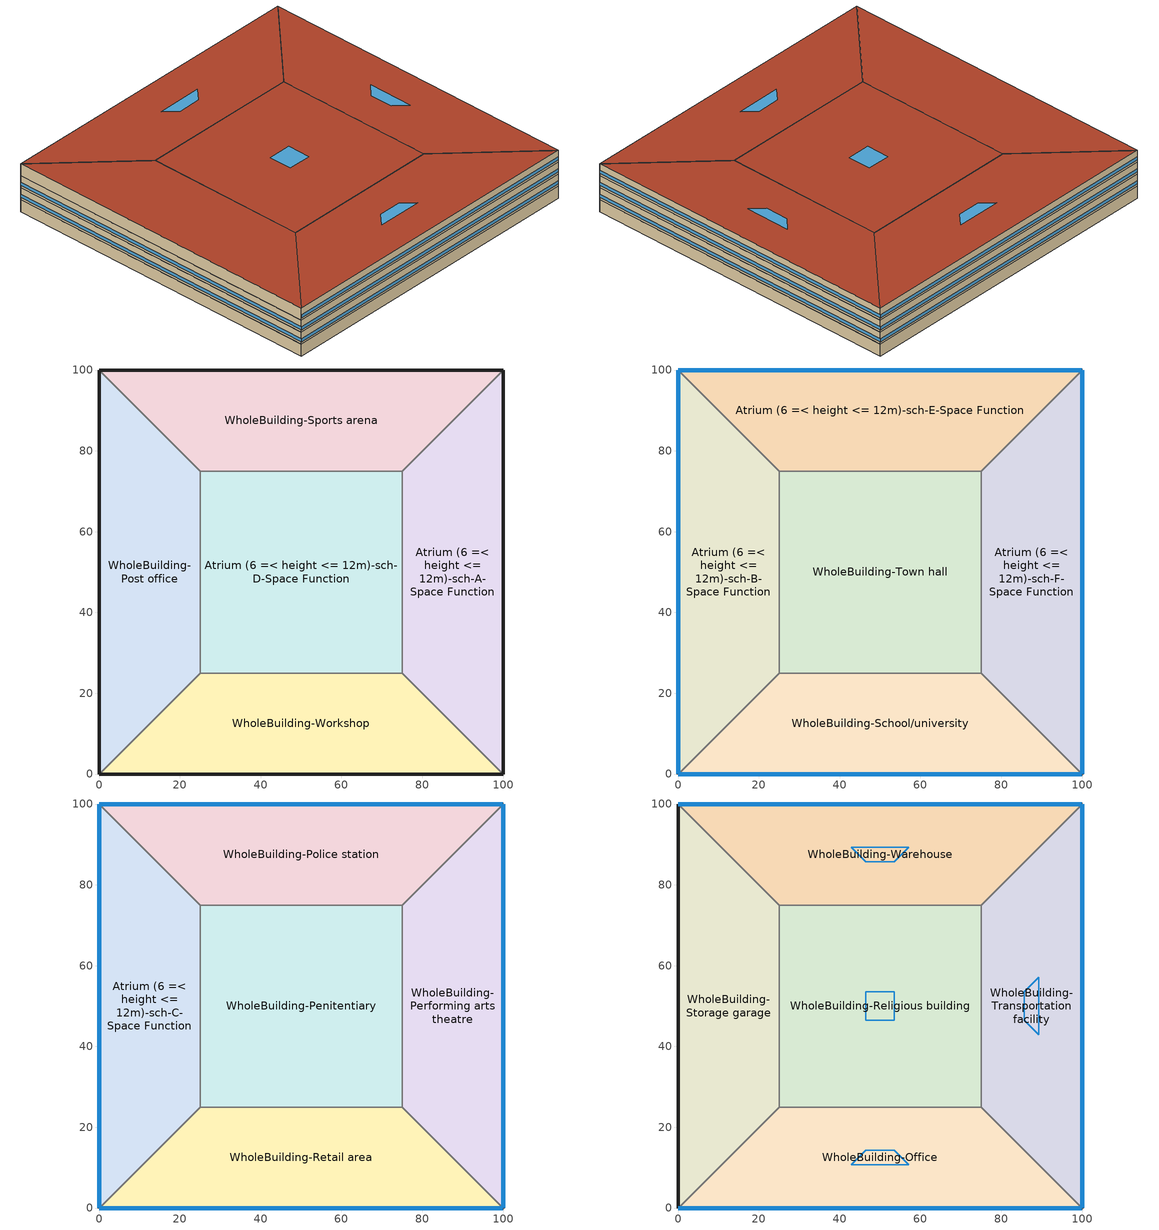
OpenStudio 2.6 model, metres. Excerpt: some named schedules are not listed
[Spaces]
WholeBuilding-Post office
 floor ground: 0,0 0,100 25,75 25,25 z0
 wall ground: 0,100 0,0 z0:3.8
 wall to WholeBuilding-Sports arena: 25,75 0,100 z0:3.8
 wall to Atrium (6 =< height <= 12m)-sch-D-Space Function: 25,25 25,75 z0:3.8
 wall to WholeBuilding-Workshop: 0,0 25,25 z0:3.8
WholeBuilding-Sports arena
 floor ground: 0,100 100,100 75,75 25,75 z0
 wall ground: 100,100 0,100 z0:3.8
 wall to Atrium (6 =< height <= 12m)-sch-A-Space Function: 75,75 100,100 z0:3.8
 wall to Atrium (6 =< height <= 12m)-sch-D-Space Function: 25,75 75,75 z0:3.8
Atrium (6 =< height <= 12m)-sch-A-Space Function
 floor ground: 100,100 100,0 75,25 75,75 z0
 wall ground: 100,0 100,100 z0:3.8
 wall to WholeBuilding-Workshop: 75,25 100,0 z0:3.8
 wall to Atrium (6 =< height <= 12m)-sch-D-Space Function: 75,75 75,25 z0:3.8
WholeBuilding-Workshop
 floor ground: 100,0 0,0 25,25 75,25 z0
 wall ground: 0,0 100,0 z0:3.8
 wall to Atrium (6 =< height <= 12m)-sch-D-Space Function: 75,25 25,25 z0:3.8
Atrium (6 =< height <= 12m)-sch-D-Space Function
 floor ground: 25,25 25,75 75,75 75,25 z0
Atrium (6 =< height <= 12m)-sch-B-Space Function
 floor to WholeBuilding-Post office: 0,0 0,100 25,75 25,25 z3.8
 wall outside: 0,100 0,0 z3.8:7.6
 wall to Atrium (6 =< height <= 12m)-sch-E-Space Function: 25,75 0,100 z3.8:7.6
 wall to WholeBuilding-Town hall: 25,25 25,75 z3.8:7.6
 wall to WholeBuilding-School/university: 0,0 25,25 z3.8:7.6
 window: 0,99.97 0,0.03 z4.56:5.51
Atrium (6 =< height <= 12m)-sch-E-Space Function
 floor to WholeBuilding-Sports arena: 0,100 100,100 75,75 25,75 z3.8
 wall outside: 100,100 0,100 z3.8:7.6
 wall to Atrium (6 =< height <= 12m)-sch-F-Space Function: 75,75 100,100 z3.8:7.6
 wall to WholeBuilding-Town hall: 25,75 75,75 z3.8:7.6
 window: 99.97,100 0.03,100 z4.56:5.51
Atrium (6 =< height <= 12m)-sch-F-Space Function
 floor to Atrium (6 =< height <= 12m)-sch-A-Space Function: 100,100 100,0 75,25 75,75 z3.8
 wall outside: 100,0 100,100 z3.8:7.6
 wall to WholeBuilding-School/university: 75,25 100,0 z3.8:7.6
 wall to WholeBuilding-Town hall: 75,75 75,25 z3.8:7.6
 window: 100,0.03 100,99.97 z4.56:5.51
WholeBuilding-School/university
 floor to WholeBuilding-Workshop: 100,0 0,0 25,25 75,25 z3.8
 wall outside: 0,0 100,0 z3.8:7.6
 wall to WholeBuilding-Town hall: 75,25 25,25 z3.8:7.6
 window: 0.03,0 99.97,0 z4.56:5.51
WholeBuilding-Town hall
 floor to Atrium (6 =< height <= 12m)-sch-D-Space Function: 25,25 25,75 75,75 75,25 z3.8
Atrium (6 =< height <= 12m)-sch-C-Space Function
 floor to Atrium (6 =< height <= 12m)-sch-B-Space Function: 0,0 0,100 25,75 25,25 z7.6
 wall outside: 0,100 0,0 z7.6:11.4
 wall to WholeBuilding-Police station: 25,75 0,100 z7.6:11.4
 wall to WholeBuilding-Penitentiary: 25,25 25,75 z7.6:11.4
 wall to WholeBuilding-Retail area: 0,0 25,25 z7.6:11.4
 window: 0,99.97 0,0.03 z8.36:9.31
WholeBuilding-Police station
 floor to Atrium (6 =< height <= 12m)-sch-E-Space Function: 0,100 100,100 75,75 25,75 z7.6
 wall outside: 100,100 0,100 z7.6:11.4
 wall to WholeBuilding-Performing arts theatre: 75,75 100,100 z7.6:11.4
 wall to WholeBuilding-Penitentiary: 25,75 75,75 z7.6:11.4
 window: 99.97,100 0.03,100 z8.36:9.31
WholeBuilding-Performing arts theatre
 floor to Atrium (6 =< height <= 12m)-sch-F-Space Function: 100,100 100,0 75,25 75,75 z7.6
 wall outside: 100,0 100,100 z7.6:11.4
 wall to WholeBuilding-Retail area: 75,25 100,0 z7.6:11.4
 wall to WholeBuilding-Penitentiary: 75,75 75,25 z7.6:11.4
 window: 100,0.03 100,99.97 z8.36:9.31
WholeBuilding-Retail area
 floor to WholeBuilding-School/university: 100,0 0,0 25,25 75,25 z7.6
 wall outside: 0,0 100,0 z7.6:11.4
 wall to WholeBuilding-Penitentiary: 75,25 25,25 z7.6:11.4
 window: 0.03,0 99.97,0 z8.36:9.31
WholeBuilding-Penitentiary
 floor to WholeBuilding-Town hall: 25,25 25,75 75,75 75,25 z7.6
WholeBuilding-Storage garage
 floor to Atrium (6 =< height <= 12m)-sch-C-Space Function: 0,0 0,100 25,75 25,25 z11.4
 wall outside: 0,100 0,0 z11.4:15.2
 wall to WholeBuilding-Warehouse: 25,75 0,100 z11.4:15.2
 wall to WholeBuilding-Religious building: 25,25 25,75 z11.4:15.2
 wall to WholeBuilding-Office: 0,0 25,25 z11.4:15.2
 roof outside: 25,25 25,75 0,100 0,0 z15.2
WholeBuilding-Warehouse
 floor to WholeBuilding-Police station: 0,100 100,100 75,75 25,75 z11.4
 wall outside: 100,100 0,100 z11.4:15.2
 wall to WholeBuilding-Transportation facility: 75,75 100,100 z11.4:15.2
 wall to WholeBuilding-Religious building: 25,75 75,75 z11.4:15.2
 window: 99.97,100 0.03,100 z12.16:13.11
 roof outside: 25,75 75,75 100,100 0,100 z15.2
 skylight: 46.46,85.73 53.54,85.73 57.07,89.27 42.93,89.27 z15.2
WholeBuilding-Transportation facility
 floor to WholeBuilding-Performing arts theatre: 100,100 100,0 75,25 75,75 z11.4
 wall outside: 100,0 100,100 z11.4:15.2
 wall to WholeBuilding-Office: 75,25 100,0 z11.4:15.2
 wall to WholeBuilding-Religious building: 75,75 75,25 z11.4:15.2
 window: 100,0.03 100,99.97 z12.16:13.11
 roof outside: 75,75 75,25 100,0 100,100 z15.2
 skylight: 85.73,53.54 85.73,46.46 89.27,42.93 89.27,57.07 z15.2
WholeBuilding-Office
 floor to WholeBuilding-Retail area: 100,0 0,0 25,25 75,25 z11.4
 wall outside: 0,0 100,0 z11.4:15.2
 wall to WholeBuilding-Religious building: 75,25 25,25 z11.4:15.2
 window: 0.03,0 99.97,0 z12.16:13.11
 roof outside: 75,25 25,25 0,0 100,0 z15.2
 skylight: 53.54,14.27 46.46,14.27 42.93,10.73 57.07,10.73 z15.2
WholeBuilding-Religious building
 floor to WholeBuilding-Penitentiary: 25,25 25,75 75,75 75,25 z11.4
 roof outside: 75,25 75,75 25,75 25,25 z15.2
 skylight: 53.54,46.46 53.54,53.54 46.46,53.54 46.46,46.46 z15.2
[Building]
Building 1: Default Construction Set=BTAP-Mass at hdd = 6250.0; Standards Number of Stories=4; Standards Number of Above Ground Stories=4; Standards Building Type=NECB2017_unknown
[Site]
Fort McMurray AP_AB_CAN: Latitude {deg}=56.653; Longitude {deg}=-111.223; Time Zone {hr}=-7; Elevation {m}=369.1
[Site:WaterMainsTemperature]
Calculation Method=Correlation; Annual Average Outdoor Air Temperature {C}=1.875; Maximum Difference In Monthly Average Outdoor Air Temperatures {deltaC}=34.4
[SizingPeriod:DesignDay] Barometric Pressure {Pa}=96969; Sky Clearness=0; Rain Indicator=0; Snow Indicator=0; Day of Month=21; Daylight Saving Time Indicator=0; Humidity Indicating Type=Wetbulb; Dry-Bulb Temperature Range Modifier Type=DefaultMultipliers
Name | Maximum Dry-Bulb Temperature {C} | Daily Dry-Bulb Temperature Range {deltaC} | Humidity Indicating Conditions at Maximum Dry-Bulb | Wind Speed {m/s} | Wind Direction {deg} | Month | Day Type | Solar Model Indicator | ASHRAE Taub | ASHRAE Taud
Fort McMurray AP Ann Htg 99.6% Condns DB | -36.2 | 0 | -36.2 | 1 | 90 | 1 | WinterDesignDay | ASHRAEClearSky
Fort McMurray AP Ann Clg .4% Condns DB=>MWB | 28.9 | 12.4 | 17.8 | 3.7 | 250 | 7 | SummerDesignDay | ASHRAETau | 0.377 | 2.403
[Site:GroundTemperature:BuildingSurface]
19.527, 19.502, 19.536, 19.598, 20.002, 21.64, 22.225, 22.375, 21.449, 20.121, 19.802, 19.633
[Material:NoMass] Roughness=Smooth; Thermal Absorptance=0.9; Solar Absorptance=0.7
Name | Thermal Resistance {m2-K/W} | Visible Absorptance
Typical Carpet Pad; Typical Carpet Pad 1 | 0.21648 | 0.8
Typical Insulation 1 | 5.91238 | 0.7
Typical Insulation 2 | 4.49096 | 0.7
Typical Insulation 3 | 7.24636 | 0.7
Typical Carpet Pad 2 | 1.25503 | 0.8
Typical Carpet Pad 3; Typical Carpet Pad 4 | 3.45515 | 0.8
Typical Insulation 4 | 0.526298 | 0.7
Typical Insulation 5 | 0.526316 | 0.7
[Material]
Name | Roughness | Thickness {m} | Conductivity {W/m-K} | Density {kg/m3} | Specific Heat {J/kg-K} | Thermal Absorptance | Solar Absorptance | Visible Absorptance
G05 25mm wood | MediumSmooth | 0.0254 | 0.15 | 608 | 1630 | 0.9 | 0.5 | 0.5
100mm Normalweight concrete floor 1 | MediumSmooth | 0.1016 | 2.31 | 2322 | 832
G01 13mm gypsum board 1 | Smooth | 0.0127 | 0.16 | 800 | 1090 | 0.9 | 0.7 | 0.5
4 in. Normalweight Concrete Floor 1 | MediumRough | 0.1016 | 2.31 | 2322 | 832 | 0.9 | 0.7 | 0.7
1IN Stucco 1 | Smooth | 0.0253 | 0.6918 | 1858 | 837 | 0.9 | 0.7 | 0.92
8IN CONCRETE HW RefBldg 1 | Rough | 0.2032 | 1.311 | 2240 | 836.8 | 0.9 | 0.7 | 0.7
1/2IN Gypsum 1 | Smooth | 0.0127 | 0.16 | 784.9 | 830 | 0.9 | 0.4 | 0.4
Metal Roof Surface 1; F08 Metal surface 1 | Smooth | 0.0008 | 45.28 | 7824 | 500 | 0.9 | 0.7 | 0.7
6 in. Normalweight Concrete Floor 1; 6 in. Normalweight Concrete Floor 2; 6 in. Normalweight Concrete Floor 3 | MediumRough | 0.1524 | 2.31 | 2322 | 832 | 0.9 | 0.7 | 0.7
[Construction]
BTAP-Int-Partition; BTAP-Int-Door: G05 25mm wood
BTAP-Int-Floor: 100mm Normalweight concrete floor 1, Typical Carpet Pad
BTAP-Int-Wall: G01 13mm gypsum board 1, G01 13mm gypsum board 1
BTAP-Int-Ceiling: Typical Carpet Pad, 100mm Normalweight concrete floor 1
BTAP-Int-Window: SimpleGlazing
BTAP-Ext-Floor-Mass:U-0.162: Typical Insulation 1, 4 in. Normalweight Concrete Floor 1, Typical Carpet Pad 1
BTAP-Ext-Wall-Mass:U-0.21: 1IN Stucco 1, 8IN CONCRETE HW RefBldg 1, Typical Insulation 2, 1/2IN Gypsum 1
BTAP-Ext-Roof-Metal:U-0.138: Metal Roof Surface 1, Typical Insulation 3
BTAP-Grnd-Floor-Mass:U-0.757: 6 in. Normalweight Concrete Floor 1, Typical Carpet Pad 2
BTAP-Grnd-Wall-Mass:U-0.284: 6 in. Normalweight Concrete Floor 2, Typical Carpet Pad 3
BTAP-Grnd-Roof-Mass:U-0.284: 6 in. Normalweight Concrete Floor 3, Typical Carpet Pad 4
BTAP-Ext-FixedWindow:U=0.190 SHGC=0.600; BTAP-Ext-GlassDoors:U=0.190 SHGC=0.600; BTAP-Ext-Skylights:U=0.190 SHGC=0.600; BTAP-Ext-DaylightDomes:U=0.190 SHGC=0.600; BTAP-Ext-DaylightDiffuser:U=0.190 SHGC=0.600: SimpleGlazing:U=0.190 SHGC=0.600
BTAP-Ext-Door:U-1.9000000000000001: F08 Metal surface 1, Typical Insulation 4
BTAP-Ext-OverHeadDoor:U-1.9000000000000001: Typical Insulation 5
[DefaultConstructionSet]
BTAP-Mass at hdd = 6250.0: Default Exterior Surface Constructions=BTAP-Mass at hdd = 6250.0; Default Interior Surface Constructions=Default Surface Constructions 2; Default Ground Contact Surface Constructions=BTAP-Mass at hdd = 6250.0 1; Default Exterior SubSurface Constructions=BTAP-Mass at hdd = 6250.0; Default Interior SubSurface Constructions=Default Sub Surface Constructions 2; Interior Partition Construction=BTAP-Int-Partition
[DefaultSurfaceConstructions]
Name | Floor Construction | Wall Construction | Roof Ceiling Construction
Default Surface Constructions 2 | BTAP-Int-Floor | BTAP-Int-Wall | BTAP-Int-Ceiling
BTAP-Mass at hdd = 6250.0 | BTAP-Ext-Floor-Mass:U-0.162 | BTAP-Ext-Wall-Mass:U-0.21 | BTAP-Ext-Roof-Metal:U-0.138
BTAP-Mass at hdd = 6250.0 1 | BTAP-Grnd-Floor-Mass:U-0.757 | BTAP-Grnd-Wall-Mass:U-0.284 | BTAP-Grnd-Roof-Mass:U-0.284
[DefaultSubSurfaceConstructions]
Name | Fixed Window Construction | Operable Window Construction | Door Construction | Glass Door Construction | Overhead Door Construction | Skylight Construction | Tubular Daylight Dome Construction | Tubular Daylight Diffuser Construction
Default Sub Surface Constructions 2 | BTAP-Int-Window | BTAP-Int-Window | BTAP-Int-Door
BTAP-Mass at hdd = 6250.0 | BTAP-Ext-FixedWindow:U=0.190 SHGC=0.600 | BTAP-Ext-FixedWindow:U=0.190 SHGC=0.600 | BTAP-Ext-Door:U-1.9000000000000001 | BTAP-Ext-GlassDoors:U=0.190 SHGC=0.600 | BTAP-Ext-OverHeadDoor:U-1.9000000000000001 | BTAP-Ext-Skylights:U=0.190 SHGC=0.600 | BTAP-Ext-DaylightDomes:U=0.190 SHGC=0.600 | BTAP-Ext-DaylightDiffuser:U=0.190 SHGC=0.600
[WindowMaterial:SimpleGlazingSystem] Solar Heat Gain Coefficient=0.6; Visible Transmittance=0.21
Name | U-Factor {W/m2-K}
SimpleGlazing | 2.2
SimpleGlazing:U=0.190 SHGC=0.600 | 1.9
[BuildingStory] Nominal Floor to Floor Height {m}=3.8
Name | Nominal Z Coordinate {m}
Story 1 | 0
Story 2 | 3.8
Story 3 | 7.6
Story 4 | 11.4
[Space]
Name | Space Type | Building Story | Thermal Zone
WholeBuilding-Post office | Post office WholeBuilding | Story 1 | WholeBuilding-Post office ZN
WholeBuilding-Sports arena | Sports arena WholeBuilding | Story 1 | WholeBuilding-Sports arena ZN
Atrium (6 =< height <= 12m)-sch-A-Space Function | Space Function Atrium (6 =< height <= 12m)-sch-A | Story 1 | Atrium (6 =< height <= 12m)-sch-A-Space Function ZN
WholeBuilding-Workshop | Workshop WholeBuilding | Story 1 | WholeBuilding-Workshop ZN
Atrium (6 =< height <= 12m)-sch-D-Space Function | Space Function Atrium (6 =< height <= 12m)-sch-D | Story 1 | Atrium (6 =< height <= 12m)-sch-D-Space Function ZN
Atrium (6 =< height <= 12m)-sch-B-Space Function | Space Function Atrium (6 =< height <= 12m)-sch-B | Story 2 | Atrium (6 =< height <= 12m)-sch-B-Space Function ZN
Atrium (6 =< height <= 12m)-sch-E-Space Function | Space Function Atrium (6 =< height <= 12m)-sch-E | Story 2 | Atrium (6 =< height <= 12m)-sch-E-Space Function ZN
Atrium (6 =< height <= 12m)-sch-F-Space Function | Space Function Atrium (6 =< height <= 12m)-sch-F | Story 2 | Atrium (6 =< height <= 12m)-sch-F-Space Function ZN
WholeBuilding-School/university | School/university WholeBuilding | Story 2 | WholeBuilding-School/university ZN
WholeBuilding-Town hall | Town hall WholeBuilding | Story 2 | WholeBuilding-Town hall ZN
Atrium (6 =< height <= 12m)-sch-C-Space Function | Space Function Atrium (6 =< height <= 12m)-sch-C | Story 3 | Atrium (6 =< height <= 12m)-sch-C-Space Function ZN
WholeBuilding-Police station | Police station WholeBuilding | Story 3 | WholeBuilding-Police station ZN
WholeBuilding-Performing arts theatre | Performing arts theatre WholeBuilding | Story 3 | WholeBuilding-Performing arts theatre ZN
WholeBuilding-Retail area | Retail area WholeBuilding | Story 3 | WholeBuilding-Retail area ZN
WholeBuilding-Penitentiary | Penitentiary WholeBuilding | Story 3 | WholeBuilding-Penitentiary ZN
WholeBuilding-Storage garage | Storage garage WholeBuilding | Story 4 | WholeBuilding-Storage garage ZN
WholeBuilding-Warehouse | Warehouse WholeBuilding | Story 4 | WholeBuilding-Warehouse ZN
WholeBuilding-Transportation facility | Transportation facility WholeBuilding | Story 4 | WholeBuilding-Transportation facility ZN
WholeBuilding-Office | Office WholeBuilding | Story 4 | WholeBuilding-Office ZN
WholeBuilding-Religious building | Religious building WholeBuilding | Story 4 | WholeBuilding-Religious building ZN
[SpaceType]
Name | Default Schedule Set | Design Specification Outdoor Air Object | Standards Building Type | Standards Space Type
Office WholeBuilding | Office WholeBuilding Schedule Set | Office WholeBuilding Ventilation | Office | WholeBuilding
Penitentiary WholeBuilding | Penitentiary WholeBuilding Schedule Set | Penitentiary WholeBuilding Ventilation | Penitentiary | WholeBuilding
Performing arts theatre WholeBuilding | Performing arts theatre WholeBuilding Schedule Set | Performing arts theatre WholeBuilding Ventilation | Performing arts theatre | WholeBuilding
Police station WholeBuilding | Police station WholeBuilding Schedule Set | Police station WholeBuilding Ventilation | Police station | WholeBuilding
Post office WholeBuilding | Post office WholeBuilding Schedule Set | Post office WholeBuilding Ventilation | Post office | WholeBuilding
Religious building WholeBuilding | Religious building WholeBuilding Schedule Set | Religious building WholeBuilding Ventilation | Religious building | WholeBuilding
Retail area WholeBuilding | Retail area WholeBuilding Schedule Set | Retail area WholeBuilding Ventilation | Retail area | WholeBuilding
School/university WholeBuilding | School/university WholeBuilding Schedule Set | School/university WholeBuilding Ventilation | School/university | WholeBuilding
Sports arena WholeBuilding | Sports arena WholeBuilding Schedule Set | Sports arena WholeBuilding Ventilation | Sports arena | WholeBuilding
Storage garage WholeBuilding | Storage garage WholeBuilding Schedule Set | Storage garage WholeBuilding Ventilation | Storage garage | WholeBuilding
Town hall WholeBuilding | Town hall WholeBuilding Schedule Set | Town hall WholeBuilding Ventilation | Town hall | WholeBuilding
Transportation facility WholeBuilding | Transportation facility WholeBuilding Schedule Set | Transportation facility WholeBuilding Ventilation | Transportation facility | WholeBuilding
Warehouse WholeBuilding | Warehouse WholeBuilding Schedule Set | Warehouse WholeBuilding Ventilation | Warehouse | WholeBuilding
Workshop WholeBuilding | Workshop WholeBuilding Schedule Set | Workshop WholeBuilding Ventilation | Workshop | WholeBuilding
Space Function Atrium (6 =< height <= 12m)-sch-A | Space Function Atrium (6 =< height <= 12m)-sch-A Schedule Set | Space Function Atrium (6 =< height <= 12m)-sch-A Ventilation | Space Function | Atrium (6 =< height <= 12m)-sch-A
Space Function Atrium (6 =< height <= 12m)-sch-B | Space Function Atrium (6 =< height <= 12m)-sch-B Schedule Set | Space Function Atrium (6 =< height <= 12m)-sch-B Ventilation | Space Function | Atrium (6 =< height <= 12m)-sch-B
Space Function Atrium (6 =< height <= 12m)-sch-C | Space Function Atrium (6 =< height <= 12m)-sch-C Schedule Set | Space Function Atrium (6 =< height <= 12m)-sch-C Ventilation | Space Function | Atrium (6 =< height <= 12m)-sch-C
Space Function Atrium (6 =< height <= 12m)-sch-D | Space Function Atrium (6 =< height <= 12m)-sch-D Schedule Set | Space Function Atrium (6 =< height <= 12m)-sch-D Ventilation | Space Function | Atrium (6 =< height <= 12m)-sch-D
Space Function Atrium (6 =< height <= 12m)-sch-E | Space Function Atrium (6 =< height <= 12m)-sch-E Schedule Set | Space Function Atrium (6 =< height <= 12m)-sch-E Ventilation | Space Function | Atrium (6 =< height <= 12m)-sch-E
Space Function Atrium (6 =< height <= 12m)-sch-F | Space Function Atrium (6 =< height <= 12m)-sch-F Schedule Set | Space Function Atrium (6 =< height <= 12m)-sch-F Ventilation | Space Function | Atrium (6 =< height <= 12m)-sch-F
[ThermostatSetpoint:DualSetpoint]
Name | Heating Setpoint Temperature Schedule | Cooling Setpoint Temperature Schedule
Space Function Atrium (6 =< height <= 12m)-sch-A Thermostat 1; Office WholeBuilding Thermostat 1 | NECB-A-Thermostat Setpoint-Heating | NECB-A-Thermostat Setpoint-Cooling
Space Function Atrium (6 =< height <= 12m)-sch-B Thermostat 1 | NECB-B-Thermostat Setpoint-Heating | NECB-B-Thermostat Setpoint-Cooling
Space Function Atrium (6 =< height <= 12m)-sch-C Thermostat 1 | NECB-C-Thermostat Setpoint-Heating | NECB-C-Thermostat Setpoint-Cooling
Space Function Atrium (6 =< height <= 12m)-sch-D Thermostat 1 | NECB-D-Thermostat Setpoint-Heating | NECB-D-Thermostat Setpoint-Cooling
Space Function Atrium (6 =< height <= 12m)-sch-E Thermostat 1 | NECB-E-Thermostat Setpoint-Heating | NECB-E-Thermostat Setpoint-Cooling
Space Function Atrium (6 =< height <= 12m)-sch-F Thermostat 1 | NECB-F-Thermostat Setpoint-Heating | NECB-F-Thermostat Setpoint-Cooling
Penitentiary WholeBuilding Thermostat 1 | NECB-H-Thermostat Setpoint-Heating | NECB-H-Thermostat Setpoint-Cooling
[SpaceInfiltration:DesignFlowRate] Schedule=Always On Discrete; Design Flow Rate Calculation Method=Flow/ExteriorArea; Flow per Exterior Surface Area {m3/s-m2}=0.00025; Constant Term Coefficient=0; Temperature Term Coefficient=0; Velocity Term Coefficient=0.224; Velocity Squared Term Coefficient=0
Name | Space or SpaceType
Atrium (6 =< height <= 12m)-sch-B-Space Function Infiltration | Atrium (6 =< height <= 12m)-sch-B-Space Function
Atrium (6 =< height <= 12m)-sch-C-Space Function Infiltration | Atrium (6 =< height <= 12m)-sch-C-Space Function
Atrium (6 =< height <= 12m)-sch-E-Space Function Infiltration | Atrium (6 =< height <= 12m)-sch-E-Space Function
Atrium (6 =< height <= 12m)-sch-F-Space Function Infiltration | Atrium (6 =< height <= 12m)-sch-F-Space Function
WholeBuilding-Office Infiltration | WholeBuilding-Office
WholeBuilding-Performing arts theatre Infiltration | WholeBuilding-Performing arts theatre
WholeBuilding-Police station Infiltration | WholeBuilding-Police station
WholeBuilding-Religious building Infiltration | WholeBuilding-Religious building
WholeBuilding-Retail area Infiltration | WholeBuilding-Retail area
WholeBuilding-School/university Infiltration | WholeBuilding-School/university
WholeBuilding-Storage garage Infiltration | WholeBuilding-Storage garage
WholeBuilding-Transportation facility Infiltration | WholeBuilding-Transportation facility
WholeBuilding-Warehouse Infiltration | WholeBuilding-Warehouse
[ThermalZone] Use Ideal Air Loads=No
Name | Thermostat
Atrium (6 =< height <= 12m)-sch-A-Space Function ZN | Space Function Atrium (6 =< height <= 12m)-sch-A Thermostat 1
Atrium (6 =< height <= 12m)-sch-B-Space Function ZN | Space Function Atrium (6 =< height <= 12m)-sch-B Thermostat 1
Atrium (6 =< height <= 12m)-sch-C-Space Function ZN | Space Function Atrium (6 =< height <= 12m)-sch-C Thermostat 1
Atrium (6 =< height <= 12m)-sch-D-Space Function ZN | Space Function Atrium (6 =< height <= 12m)-sch-D Thermostat 1
Atrium (6 =< height <= 12m)-sch-E-Space Function ZN | Space Function Atrium (6 =< height <= 12m)-sch-E Thermostat 1
Atrium (6 =< height <= 12m)-sch-F-Space Function ZN | Space Function Atrium (6 =< height <= 12m)-sch-F Thermostat 1
WholeBuilding-Office ZN | Office WholeBuilding Thermostat 1
WholeBuilding-Penitentiary ZN | Penitentiary WholeBuilding Thermostat 1
WholeBuilding-Performing arts theatre ZN | Performing arts theatre WholeBuilding Thermostat 1
WholeBuilding-Police station ZN | Police station WholeBuilding Thermostat 1
WholeBuilding-Post office ZN | Post office WholeBuilding Thermostat 1
WholeBuilding-Religious building ZN | Religious building WholeBuilding Thermostat 1
WholeBuilding-Retail area ZN | Retail area WholeBuilding Thermostat 1
WholeBuilding-School/university ZN | School/university WholeBuilding Thermostat 1
WholeBuilding-Sports arena ZN | Sports arena WholeBuilding Thermostat 1
WholeBuilding-Storage garage ZN | Storage garage WholeBuilding Thermostat 1
WholeBuilding-Town hall ZN | Town hall WholeBuilding Thermostat 1
WholeBuilding-Transportation facility ZN | Transportation facility WholeBuilding Thermostat 1
WholeBuilding-Warehouse ZN | Warehouse WholeBuilding Thermostat 1
WholeBuilding-Workshop ZN | Workshop WholeBuilding Thermostat 1
